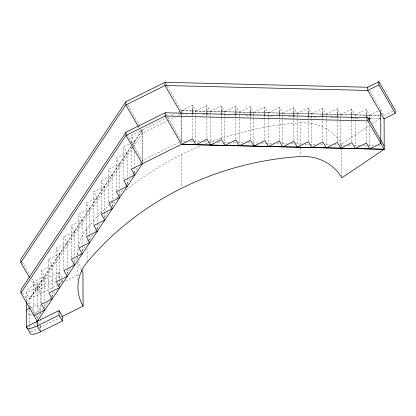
<?xml version="1.0" encoding="UTF-8"?>
<svg xmlns="http://www.w3.org/2000/svg" width="416" height="416" viewBox="0 0 416 416"><rect width="100%" height="100%" fill="white"/><g stroke="black" fill="none" stroke-linecap="round" stroke-linejoin="round"><path stroke-width="0.31" stroke-dasharray="2.08 1.56" d="M130.983 146.775L29.619 298.927L29.656 306.696M132.408 144.633L142.048 130.166L142.189 161.886M131.024 146.822L29.619 298.927L26.25 293.067A12.314 4.051 -29.9 0 1 37.097 283.098L58.828 272.319L62.197 278.179M132.46 144.674L142.173 130.104L165.214 118.674M132.834 147.332L37.128 290.872L30.732 279.744M133.193 146.791L142.189 133.297L166.956 121.014M40.492 313.29L37.253 318.146L22.214 291.996M42.286 310.591L43.009 309.509M44.45 307.351L48.048 301.954M49.842 299.255L51.282 297.097M51.641 296.556L55.598 290.623M57.762 287.383L58.838 285.766M59.197 285.225L63.154 279.292M67.116 273.354L70.351 268.497M72.509 265.257L73.949 263.099M74.308 262.564L78.265 256.625M79.706 254.467L80.428 253.386M81.864 251.228L85.462 245.83M87.984 242.055L89.06 240.438M89.419 239.897L93.376 233.958M95.176 231.26L96.257 229.642M96.616 229.102L100.573 223.168M104.53 217.23L107.77 212.373M109.928 209.139L111.368 206.981M111.727 206.44L115.684 200.502M117.484 197.803L118.924 195.645M119.283 195.104L123.24 189.171M125.398 185.931L126.48 184.314M126.838 183.773L130.796 177.84M132.595 175.141L133.676 173.519M134.035 172.983L137.992 167.045M140.15 163.805L141.591 161.647M29.77 332.592L32.287 328.817M33.696 326.695L36.244 322.884M341.713 146.749L341.702 144.16L369.585 125.372M372.268 123.562L380.312 118.144M131.212 142.678L131.18 135.554L142.048 130.166M167.518 117.536L168.667 116.964M171.548 115.534L175.006 113.823M177.887 112.393L192.332 105.227L195.702 111.088L195.842 142.163M167.528 120.728L175.016 117.016M178.474 115.305L181.355 113.875L188.5 114.046M123.833 179.171L123.687 146.806L129.974 143.686M130.546 143.4L134.55 141.414L131.18 135.554M195.702 111.088L206.82 105.576L210.194 111.436L210.2 112.731M116.34 191.069L116.189 158.054L127.057 152.667L123.687 146.806M210.194 111.436L221.312 105.924L224.682 111.784L224.687 113.079M108.841 201.677L108.696 169.307L119.558 163.92L116.189 158.054M224.682 111.784L235.799 106.272L239.174 112.133L239.314 143.853M101.343 212.924L101.197 180.56L112.065 175.167L108.696 169.307M239.174 112.133L250.292 106.621L253.661 112.481L253.666 113.776M179.171 142.288L142.308 160.571L127.592 134.976M179.748 142.002L181.475 141.144L185.375 141.242M93.855 224.822L93.704 191.807L104.572 186.42L101.197 180.56M253.661 112.481L264.779 106.969L268.148 112.83L268.159 114.124M86.356 235.425L86.211 203.06L97.074 197.673L93.704 191.807M268.148 112.83L279.271 107.318L282.641 113.178L282.781 144.248M78.858 246.678L78.712 214.308L89.58 208.92L86.211 203.06M282.641 113.178L293.758 107.666L297.128 113.526L297.274 145.246M71.365 257.93L71.219 225.56L82.087 220.173L78.712 214.308M297.128 113.526L308.251 108.009L311.62 113.875L311.626 115.17M63.872 269.178L63.726 236.813L74.589 231.421L71.219 225.56M311.62 113.875L322.738 108.358L326.108 114.223L326.253 145.943M56.378 281.076L56.228 248.061L67.096 242.674L63.726 236.813M326.108 114.223L337.225 108.706L340.6 114.572L340.746 146.936M48.88 291.684L48.734 259.314L59.602 253.926L56.228 248.061M340.6 114.572L351.718 109.054L355.087 114.92L355.092 116.215M41.392 304.226L41.241 270.566L52.104 265.174L48.734 259.314M355.087 114.92L366.205 109.403L369.58 115.268L369.585 117.208M41.241 270.566L44.611 276.427L33.743 281.814L33.888 314.184M369.58 115.268L379.584 110.302M58.828 272.319L58.848 276.9L26.25 293.067L26.281 300.186M392.964 111.202L384.067 115.612L369.673 90.579M55.905 281.299L40.466 288.959A12.314 4.051 -29.9 0 0 29.619 298.927L62.218 282.76M65.551 281.107L78.884 274.498M30.898 307.627L37.19 304.507L40.56 310.372L32.557 314.34M31.985 314.626L29.697 315.76L26.936 310.965M30.914 332.025L39.042 327.99M39.494 327.772L59.909 317.647M167.263 86.2L181.34 110.677L191.084 110.916M191.734 110.932L220.324 111.628M220.974 111.644L263.858 112.689M264.508 112.705L292.448 113.386M293.098 113.402L321.688 114.093M322.338 114.109L350.927 114.806M351.577 114.821L380.167 115.518M191.292 110.984L181.215 110.739L181.22 112.034M191.922 110.999L207.043 111.363M207.672 111.379L221.53 111.712M222.165 111.727L236.023 112.06M236.652 112.07L293.982 113.448M294.611 113.464L308.469 113.797M309.098 113.812L322.962 114.145M323.591 114.161L337.449 114.494M338.078 114.509L380.286 115.523M202.795 114.395L209.945 114.572M224.24 114.92L231.384 115.092M245.679 115.44L253.479 115.632M267.124 115.96L274.269 116.137M288.564 116.485L295.714 116.657M310.008 117.005L316.503 117.166M330.803 117.515L337.948 117.686M352.243 118.035L360.038 118.222M371.738 118.508L383.432 118.794M190.575 141.367L193.175 141.43M193.825 141.445L199.67 141.586M204.22 141.7L207.47 141.778M208.12 141.794L215.264 141.965M217.864 142.033L221.764 142.126M224.359 142.189L229.559 142.314M233.459 142.412L236.709 142.49M237.359 142.506L243.204 142.646M247.754 142.761L250.354 142.823M252.949 142.886L258.149 143.01M261.399 143.088L265.299 143.187M265.949 143.203L273.094 143.374M276.994 143.468L279.594 143.536M282.188 143.598L286.738 143.707M291.288 143.816L294.538 143.9M295.188 143.915L301.033 144.056M304.933 144.149L308.833 144.248M309.483 144.264L315.978 144.42M320.528 144.529L323.128 144.591M325.723 144.659L330.273 144.768M334.173 144.862L337.423 144.94M340.018 145.007L344.568 145.116M348.468 145.21L351.718 145.288M354.312 145.35L360.162 145.496M364.062 145.59L367.312 145.668M367.962 145.683L373.807 145.829M378.357 145.938L380.957 146M165.984 83.975L166.946 85.644M165.802 113.885L167.404 116.667M167.721 117.224L181.475 141.144M127.774 105.066L139.615 125.653M141.534 128.991L142.173 130.104L142.319 163.119M138.346 126.625L139.625 128.846M139.948 129.402L142.189 133.297M58.848 276.9L59.769 278.496M60.991 280.628L61.911 282.23M22.402 262.085L29.76 274.882M31.678 278.221L40.487 293.54M37.877 322.405L39.411 325.073M39.718 325.603L40.638 327.2M380.697 109.751L380.702 111.696M369.626 125.622L369.715 146.338M366.205 109.403L366.22 112.642M366.246 118.466L366.356 142.418M355.098 116.86L355.108 119.449M355.113 120.099L355.233 147.285M351.718 109.054L351.728 111.644M351.759 118.118L351.77 120.708M351.775 121.358L351.863 142.069M341.723 149.339L341.848 177.174M337.225 108.706L337.241 111.296M337.267 117.77L337.381 142.371M322.738 108.358L322.754 111.597M322.78 117.421L322.889 142.022M311.626 115.814L311.641 118.404M311.641 119.054L311.761 145.595M308.251 108.009L308.261 110.599M308.287 117.073L308.303 119.662M308.303 120.312L308.396 141.029M209.539 142.402A295.994 274.763 -0.3 0 1 300.206 122.866L300.3 143.905M300.321 148.112L300.352 155.475M293.758 107.666L293.769 110.25M293.8 116.724L293.909 140.681M279.271 107.318L279.282 110.552M279.313 116.376L279.417 140.332M268.159 114.769L268.169 117.359M268.174 118.009L268.294 144.55M264.779 106.969L264.789 109.559M264.82 116.033L264.831 118.617M264.836 119.267L264.93 139.984M253.672 114.421L253.807 144.851M250.292 106.621L250.302 109.21M250.333 115.684L250.344 118.274M250.344 118.919L250.437 139.636M235.799 106.272L235.815 109.507M235.841 115.336L235.95 139.932M224.692 113.729L224.702 116.319M224.708 116.964L224.827 144.154M221.312 105.924L221.322 108.514M221.354 114.988L221.364 117.577M221.369 118.222L221.458 138.939M210.2 113.381L210.335 143.156M206.82 105.576L206.835 108.165M206.861 114.639L206.976 139.235M192.332 105.227L192.348 108.462M192.374 114.291L192.483 138.242M181.34 110.677L181.35 113.266M181.355 113.916L181.366 116.506M181.371 117.151L181.485 142.423M181.225 112.684L181.236 115.274M181.236 115.918L181.355 141.814M181.444 154.627L181.589 187.236M134.55 141.414L134.581 147.888M134.597 151.772L134.664 166.665M134.67 167.31L134.696 173.139M131.227 146.557L131.326 168.568M127.057 152.667L127.171 177.913M127.171 178.563L127.197 184.387M119.558 163.92L119.673 188.516M119.683 191.105L119.704 195.64M112.065 175.167L112.18 200.413M112.18 201.063L112.211 206.887M104.572 186.42L104.712 218.14M97.074 197.673L97.188 222.919M97.193 223.564L97.219 229.393M89.58 208.92L89.695 234.166M89.695 234.816L89.721 239.996M112.252 202.088A295.994 274.763 -0.3 0 0 86.965 228.618L86.991 234.931M87.012 239.668L87.027 242.819M87.053 248.607L87.11 261.232M82.087 220.173L82.196 244.769M82.196 245.419L82.228 251.893M77.808 252.99L77.823 256.23M77.828 256.875L77.834 258.17M77.854 262.704L77.932 280.181M74.589 231.421L74.703 256.672M74.714 259.262L74.734 263.146M67.096 242.674L67.21 267.92M67.21 268.57L67.236 274.394M62.202 279.9L62.213 282.188M59.602 253.926L59.712 279.172M59.717 279.817L59.743 285.646M52.104 265.174L52.218 290.42M52.224 291.07L52.25 296.894M44.611 276.427L44.72 301.028M44.73 303.618L44.751 308.147M40.56 310.372L40.466 288.959L37.097 283.098L37.263 320.694M40.565 311.667L40.581 314.257M40.602 318.786L40.617 322.67M40.628 325.26L40.654 331.209M29.671 309.936L29.734 324.173M29.739 324.823L29.749 327.413M29.749 328.058L29.765 330.647M116.444 198.297A295.994 274.763 -0.3 0 1 117.858 197.049M119.761 195.4A295.994 274.763 -0.3 0 1 120.718 194.579M126.048 190.148A295.994 274.763 -0.3 0 1 201.183 145.694M205.348 144.019A295.994 274.763 -0.3 0 1 207.74 143.088M300.206 122.866A43.592 40.466 -0.3 0 1 341.702 144.16M81.375 269.474A43.592 40.466 -0.3 0 1 78.754 261.82M77.828 254.779A43.592 40.466 -0.3 0 1 86.965 228.618"/><path stroke-width="0.62" d="M367.754 87.24L367.765 90.438L384.082 118.81L395.2 113.298L395.184 110.1L378.872 81.728L367.754 87.24L165.027 82.306L125.856 101.728L20.8 259.303L20.816 262.501L29.453 277.519M20.816 262.501L125.871 104.926L165.038 85.504L367.765 90.438L378.882 84.921L378.872 81.728M384.202 146.078L367.89 117.707L165.162 112.772L125.996 132.194L20.935 289.77L20.951 292.968L37.268 321.339L37.289 325.92L40.659 331.781L62.39 321.006L62.369 316.425L58.999 310.565L26.4 326.726L29.77 332.592A12.314 4.051 -29.9 0 0 40.659 331.781M20.951 292.968L126.006 135.392L165.178 115.97L367.905 120.905L384.218 149.276L341.853 177.819A43.592 40.466 -0.3 0 0 300.357 156.53A295.994 274.763 -0.3 0 0 87.116 262.283A43.592 40.466 -0.3 0 0 83.091 306.15L61.646 316.784M36.551 322.41L142.324 163.764L192.483 138.887L195.853 144.752L206.976 139.235L210.345 145.101L221.463 139.584L224.832 145.449L235.95 139.932L239.325 145.798L250.442 140.28L253.812 146.146L264.93 140.629L268.304 146.494L279.422 140.977L282.792 146.838L293.909 141.326L297.279 147.186L308.402 141.674L311.771 147.534L322.889 142.022L326.258 147.883L337.381 142.371L340.751 148.231L351.868 142.719L355.238 148.58L366.356 143.068L369.73 148.928L380.848 143.416L380.713 112.991M142.199 163.826L131.331 169.218L134.701 175.079L123.838 180.466L127.208 186.332L116.34 191.719L119.714 197.579L108.846 202.972L112.216 208.832L101.353 214.219L104.723 220.085L93.855 225.472L97.224 231.332L86.362 236.72L89.731 242.585L78.868 247.972L82.238 253.833L71.37 259.225L74.74 265.086L63.877 270.473L67.246 276.338L56.378 281.726L59.753 287.586L48.885 292.978L52.255 298.839L41.392 304.226L44.762 310.092L33.894 315.479M26.322 309.899L30.326 307.913M58.999 310.565L59.02 315.141L37.289 325.92A12.314 4.051 -29.9 0 1 26.4 326.726L26.286 301.48M369.138 118.446L371.088 118.492M384.077 118.201L384.218 149.276L181.49 144.342L165.178 115.97L165.162 112.772M181.366 144.404L384.218 149.276M378.882 84.921L395.2 113.298M181.033 113.318L165.038 85.504L165.027 82.306M138.346 126.625L125.871 104.926L125.856 101.728M142.324 163.764L126.006 135.392L125.996 132.194M59.02 315.141L62.39 321.006M369.585 117.208L369.606 121.092M367.89 117.707L367.905 120.905M366.22 112.642L366.246 117.822M351.733 112.294L351.754 117.473M337.241 111.946L337.267 117.125M322.754 111.597L322.774 116.776M308.261 111.249L308.287 116.428M293.774 110.9L293.795 116.08M279.282 110.552L279.308 115.731M264.794 110.204L264.82 115.383M250.307 109.855L250.328 115.034M235.815 109.507L235.841 114.686M221.328 109.158L221.348 114.338M206.835 108.81L206.861 113.989M192.348 108.462L192.369 113.641M83.091 306.15L82.94 272.485A43.592 40.466 -0.3 0 1 81.619 269.994"/></g></svg>
